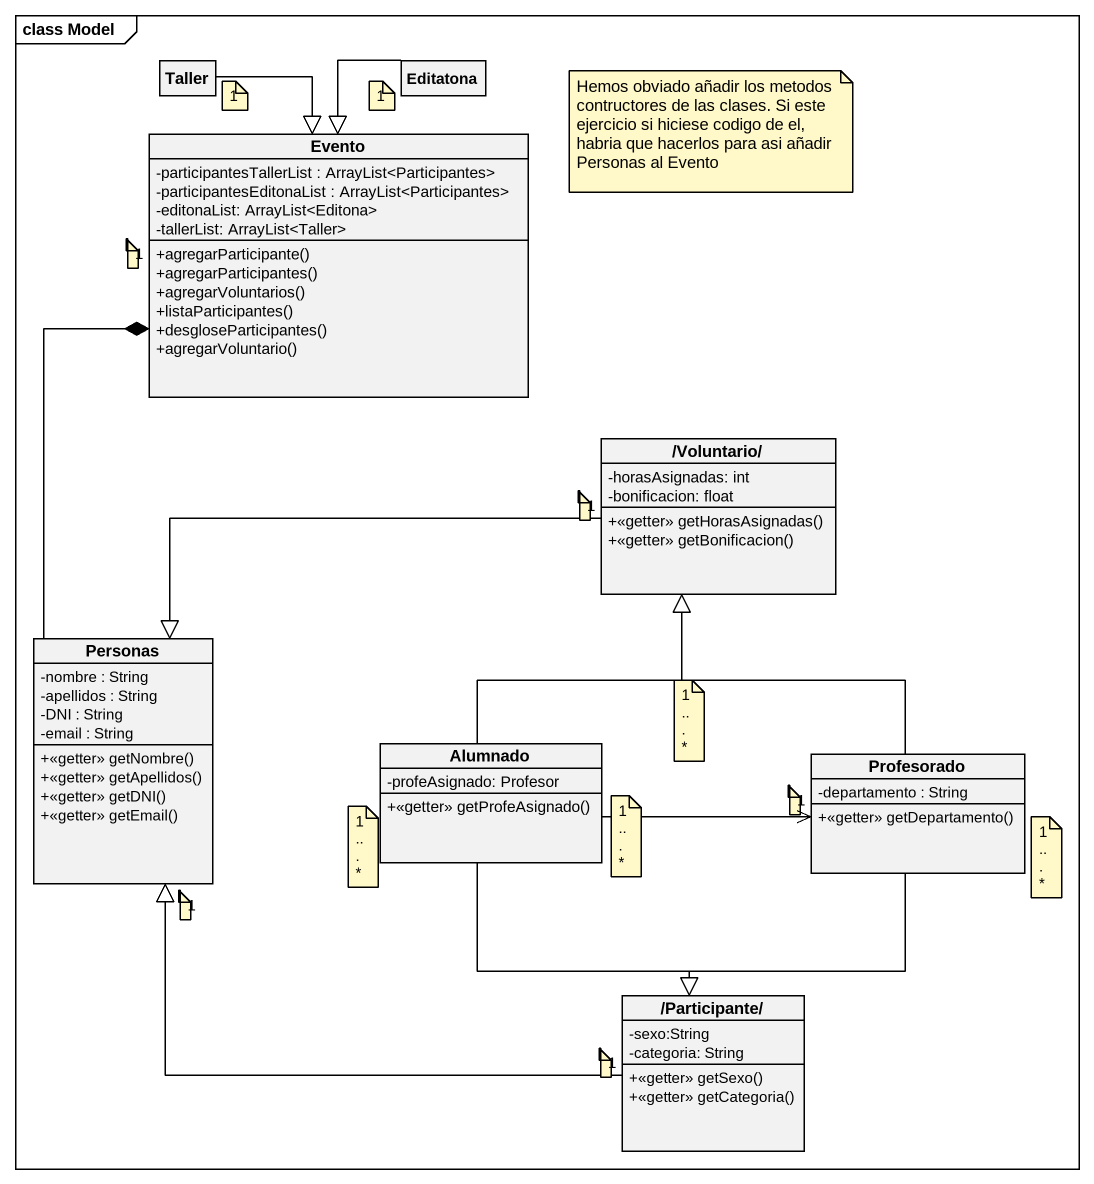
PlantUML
@startuml
mainframe class Model
hide circle
hide empty members
skinparam classAttributeIconSize 0
class Taller
class Editatona
class Evento {
  -participantesTallerList : ArrayList<Participantes>
  -participantesEditonaList : ArrayList<Participantes>
  -editonaList: ArrayList<Editona>
  -tallerList: ArrayList<Taller>
  +agregarParticipante()
  +agregarParticipantes()
  +agregarVoluntarios()
  +listaParticipantes()
  +desgloseParticipantes()
  +agregarVoluntario()
}
class "/Voluntario/" as Voluntario {
  -horasAsignadas: int
  -bonificacion: float
  +<<getter>> getHorasAsignadas()
  +<<getter>> getBonificacion()
}
class Personas {
  -nombre : String
  -apellidos : String
  -DNI : String
  -email : String
  +<<getter>> getNombre()
  +<<getter>> getApellidos()
  +<<getter>> getDNI()
  +<<getter>> getEmail()
}
class Alumnado {
  -profeAsignado: Profesor
  +<<getter>> getProfeAsignado()
}
class Profesorado {
  -departamento : String
  +<<getter>> getDepartamento()
}
class "/Participante/" as Participante {
  -sexo:String
  -categoria: String
  +<<getter>> getSexo()
  +<<getter>> getCategoria()
}
Taller --|> Evento
Editatona --|> Evento
Evento *-- Personas
Voluntario -left-|> Personas
Alumnado -up-|> Voluntario
Alumnado -right-> Profesorado
Alumnado --|> Participante
Profesorado -up-|> Voluntario
Profesorado --|> Participante
Participante -left-|> Personas
note as N1
  1
end note
note as N2
  1
end note
note as N3
  Hemos obviado añadir los metodos contructores de las clases. Si este ejercicio si hiciese codigo de el, habria que hacerlos para asi añadir Personas al Evento
end note
note as N4
  1
end note
note as N5
  1
end note
note as N6
  1...*
end note
note as N7
  1...*
end note
note as N8
  1
end note
note as N9
  1...*
end note
note as N10
  1...*
end note
note as N11
  1
end note
note as N12
  1
end note
@enduml
